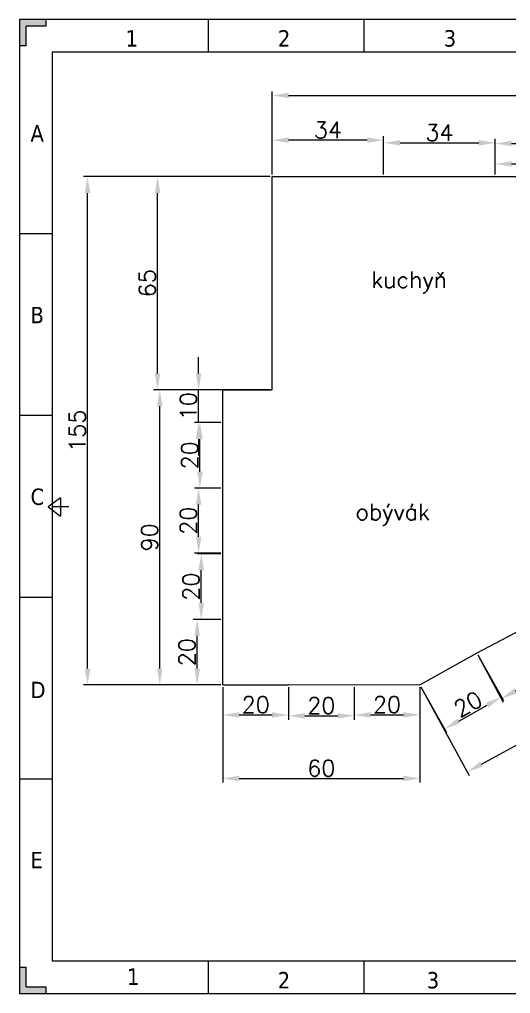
# Model space of a CAD drawing. Header units: millimetres. Extents: x 480 to 900, y 365 to 662.
# Drawn here: x 479.8 to 629.5, y 365.4 to 662.4 of the extents above; entities that cross this region are included whole.
import ezdxf

# ---------------------------------------------------------------- set-up
doc = ezdxf.new("R2010")
doc.units = ezdxf.units.MM
doc.header["$PDMODE"] = 3
doc.styles.get("Standard").update_dxf_attribs({"font": 'txt.shx', "height": 5})
doc.dimstyles.new('ISO-25', dxfattribs={"dimtxt": 2.5, "dimasz": 5, "dimexe": 1.25, "dimexo": 0.625, "dimtad": 1, "dimdec": 0, "dimtxsty": 'Standard', "dimcen": 5, "dimadec": 0, "dimazin": 0, "dimtfac": 1, "dimtdec": 0, "dimtmove": 0, "dimatfit": 3, "dimfxl": 1, "dimarcsym": 0})

# ---------------------------------------------------------------- blocks, each defined once
blk = doc.blocks.new('*D2')
at = {"color": 0, "lineweight": -2, "transparency": 16777216}
for p, q in [((541.22, 549.53), (521.35, 549.53)), ((522.6, 464.53), (522.6, 544.53)), ((541.22, 459.53), (521.35, 459.53))]:
    blk.add_line(p, q, dxfattribs=at)
at = {"color": 0, "transparency": 16777216}
for points in [[(521.77, 544.53), (523.44, 544.53), (522.6, 549.53)], [(521.77, 464.53), (523.44, 464.53), (522.6, 459.53)]]:
    blk.add_solid(points, dxfattribs=at)
at = {"layer": 'Defpoints', "color": 0, "transparency": 16777216}
for p in [(522.6, 549.53), (541.85, 549.53), (541.85, 459.53)]:
    blk.add_point(p, dxfattribs=at)
at = {"color": 0, "transparency": 16777216, "insert": (519.48, 504.53), "char_height": 5, "attachment_point": 5, "rotation": 90}
blk.add_mtext('90', dxfattribs=at)
blk = doc.blocks.new('*D3')
at = {"color": 0, "lineweight": -2, "transparency": 16777216}
for p, q in [((541.22, 539.53), (533.6, 539.53)), ((534.85, 524.53), (534.85, 534.53)), ((541.22, 519.53), (533.6, 519.53))]:
    blk.add_line(p, q, dxfattribs=at)
at = {"color": 0, "transparency": 16777216}
for points in [[(534.01, 534.53), (535.68, 534.53), (534.85, 539.53)], [(534.01, 524.53), (535.68, 524.53), (534.85, 519.53)]]:
    blk.add_solid(points, dxfattribs=at)
at = {"layer": 'Defpoints', "color": 0, "transparency": 16777216}
for p in [(534.85, 539.53), (541.85, 539.53), (541.85, 519.53)]:
    blk.add_point(p, dxfattribs=at)
at = {"color": 0, "transparency": 16777216, "insert": (531.72, 529.53), "char_height": 5, "attachment_point": 5, "rotation": 90}
blk.add_mtext('20', dxfattribs=at)
blk = doc.blocks.new('*D4')
at = {"color": 0, "lineweight": -2, "transparency": 16777216}
for p, q in [((541.22, 499.53), (533.99, 499.53)), ((535.24, 484.53), (535.24, 494.53)), ((541.22, 479.53), (533.99, 479.53))]:
    blk.add_line(p, q, dxfattribs=at)
at = {"color": 0, "transparency": 16777216}
for points in [[(534.41, 494.53), (536.08, 494.53), (535.24, 499.53)], [(534.41, 484.53), (536.08, 484.53), (535.24, 479.53)]]:
    blk.add_solid(points, dxfattribs=at)
at = {"layer": 'Defpoints', "color": 0, "transparency": 16777216}
for p in [(535.24, 499.53), (541.85, 499.53), (541.85, 479.53)]:
    blk.add_point(p, dxfattribs=at)
at = {"color": 0, "transparency": 16777216, "insert": (532.12, 489.53), "char_height": 5, "attachment_point": 5, "rotation": 90}
blk.add_mtext('20', dxfattribs=at)
blk = doc.blocks.new('*D5')
at = {"color": 0, "lineweight": -2, "transparency": 16777216}
for p, q in [((541.22, 519.53), (533.2, 519.53)), ((534.45, 504.72), (534.45, 514.53)), ((541.22, 499.72), (533.2, 499.72))]:
    blk.add_line(p, q, dxfattribs=at)
at = {"color": 0, "transparency": 16777216}
for points in [[(533.61, 514.53), (535.28, 514.53), (534.45, 519.53)], [(533.61, 504.72), (535.28, 504.72), (534.45, 499.72)]]:
    blk.add_solid(points, dxfattribs=at)
at = {"layer": 'Defpoints', "color": 0, "transparency": 16777216}
for p in [(534.45, 519.53), (541.85, 519.53), (541.85, 499.72)]:
    blk.add_point(p, dxfattribs=at)
at = {"color": 0, "transparency": 16777216, "insert": (531.32, 509.63), "char_height": 5, "attachment_point": 5, "rotation": 90}
blk.add_mtext('20', dxfattribs=at)
blk = doc.blocks.new('*D6')
at = {"color": 0, "lineweight": -2, "transparency": 16777216}
for p, q in [((534.45, 554.53), (534.45, 559.53)), ((541.22, 549.53), (533.2, 549.53)), ((534.45, 539.53), (534.45, 549.53)), ((541.22, 539.53), (533.2, 539.53)), ((534.45, 534.53), (534.45, 529.53))]:
    blk.add_line(p, q, dxfattribs=at)
at = {"color": 0, "transparency": 16777216}
for points in [[(533.61, 554.53), (535.28, 554.53), (534.45, 549.53)], [(533.61, 534.53), (535.28, 534.53), (534.45, 539.53)]]:
    blk.add_solid(points, dxfattribs=at)
at = {"layer": 'Defpoints', "color": 0, "transparency": 16777216}
for p in [(534.45, 549.53), (541.85, 549.53), (541.85, 539.53)]:
    blk.add_point(p, dxfattribs=at)
at = {"color": 0, "transparency": 16777216, "insert": (531.32, 544.53), "char_height": 5, "attachment_point": 5, "rotation": 90}
blk.add_mtext('10', dxfattribs=at)
blk = doc.blocks.new('*D7')
at = {"color": 0, "lineweight": -2, "transparency": 16777216}
for p, q in [((541.22, 479.53), (532.74, 479.53)), ((533.99, 464.53), (533.99, 474.53)), ((541.22, 459.53), (532.74, 459.53))]:
    blk.add_line(p, q, dxfattribs=at)
at = {"color": 0, "transparency": 16777216}
for points in [[(533.16, 474.53), (534.83, 474.53), (533.99, 479.53)], [(533.16, 464.53), (534.83, 464.53), (533.99, 459.53)]]:
    blk.add_solid(points, dxfattribs=at)
at = {"layer": 'Defpoints', "color": 0, "transparency": 16777216}
for p in [(533.99, 479.53), (541.85, 479.53), (541.85, 459.53)]:
    blk.add_point(p, dxfattribs=at)
at = {"color": 0, "transparency": 16777216, "insert": (530.87, 469.53), "char_height": 5, "attachment_point": 5, "rotation": 90}
blk.add_mtext('20', dxfattribs=at)
blk = doc.blocks.new('*D8')
at = {"color": 0, "lineweight": -2, "transparency": 16777216}
for p, q in [((556.22, 614.53), (520.68, 614.53)), ((521.93, 554.53), (521.93, 609.53)), ((556.22, 549.53), (520.68, 549.53))]:
    blk.add_line(p, q, dxfattribs=at)
at = {"color": 0, "transparency": 16777216}
for points in [[(521.1, 609.53), (522.77, 609.53), (521.93, 614.53)], [(521.1, 554.53), (522.77, 554.53), (521.93, 549.53)]]:
    blk.add_solid(points, dxfattribs=at)
at = {"layer": 'Defpoints', "color": 0, "transparency": 16777216}
for p in [(521.93, 614.53), (556.85, 614.53), (556.85, 549.53)]:
    blk.add_point(p, dxfattribs=at)
at = {"color": 0, "transparency": 16777216, "insert": (518.81, 582.03), "char_height": 5, "attachment_point": 5, "rotation": 90}
blk.add_mtext('65', dxfattribs=at)
blk = doc.blocks.new('*D9')
at = {"color": 0, "lineweight": -2, "transparency": 16777216}
for p, q in [((521.31, 614.53), (499.33, 614.53)), ((500.58, 464.53), (500.58, 609.53)), ((521.31, 459.53), (499.33, 459.53))]:
    blk.add_line(p, q, dxfattribs=at)
at = {"color": 0, "transparency": 16777216}
for points in [[(499.75, 609.53), (501.42, 609.53), (500.58, 614.53)], [(499.75, 464.53), (501.42, 464.53), (500.58, 459.53)]]:
    blk.add_solid(points, dxfattribs=at)
at = {"layer": 'Defpoints', "color": 0, "transparency": 16777216}
for p in [(500.58, 614.53), (521.93, 614.53), (521.93, 459.53)]:
    blk.add_point(p, dxfattribs=at)
at = {"color": 0, "transparency": 16777216, "insert": (497.46, 537.03), "char_height": 5, "attachment_point": 5, "rotation": 90}
blk.add_mtext('155', dxfattribs=at)
blk = doc.blocks.new('*D10')
at = {"color": 0, "lineweight": -2, "transparency": 16777216}
for p, q in [((541.85, 458.91), (541.85, 429.77)), ((601.85, 458.91), (601.85, 429.77)), ((546.85, 431.02), (596.85, 431.02))]:
    blk.add_line(p, q, dxfattribs=at)
at = {"color": 0, "transparency": 16777216}
for points in [[(546.85, 431.85), (546.85, 430.19), (541.85, 431.02)], [(596.85, 431.85), (596.85, 430.19), (601.85, 431.02)]]:
    blk.add_solid(points, dxfattribs=at)
at = {"layer": 'Defpoints', "color": 0, "transparency": 16777216}
for p in [(541.85, 459.53), (601.85, 459.53), (601.85, 431.02)]:
    blk.add_point(p, dxfattribs=at)
at = {"color": 0, "transparency": 16777216, "insert": (571.85, 434.15), "char_height": 5, "attachment_point": 5}
blk.add_mtext('60', dxfattribs=at)
blk = doc.blocks.new('*D11')
at = {"color": 0, "lineweight": -2, "transparency": 16777216}
for p, q in [((561.85, 458.91), (561.85, 448.88)), ((581.85, 458.83), (581.85, 448.88)), ((566.85, 450.13), (576.85, 450.13))]:
    blk.add_line(p, q, dxfattribs=at)
at = {"color": 0, "transparency": 16777216}
for points in [[(566.85, 450.96), (566.85, 449.3), (561.85, 450.13)], [(576.85, 450.96), (576.85, 449.3), (581.85, 450.13)]]:
    blk.add_solid(points, dxfattribs=at)
at = {"layer": 'Defpoints', "color": 0, "transparency": 16777216}
for p in [(561.85, 459.53), (581.85, 459.46), (581.85, 450.13)]:
    blk.add_point(p, dxfattribs=at)
at = {"color": 0, "transparency": 16777216, "insert": (571.85, 453.25), "char_height": 5, "attachment_point": 5}
blk.add_mtext('20', dxfattribs=at)
blk = doc.blocks.new('*D12')
at = {"color": 0, "lineweight": -2, "transparency": 16777216}
for p, q in [((541.85, 458.91), (541.85, 449.13)), ((561.85, 458.91), (561.85, 449.13)), ((546.85, 450.38), (556.85, 450.38))]:
    blk.add_line(p, q, dxfattribs=at)
at = {"color": 0, "transparency": 16777216}
for points in [[(546.85, 451.22), (546.85, 449.55), (541.85, 450.38)], [(556.85, 451.22), (556.85, 449.55), (561.85, 450.38)]]:
    blk.add_solid(points, dxfattribs=at)
at = {"layer": 'Defpoints', "color": 0, "transparency": 16777216}
for p in [(541.85, 459.53), (561.85, 459.53), (561.85, 450.38)]:
    blk.add_point(p, dxfattribs=at)
at = {"color": 0, "transparency": 16777216, "insert": (551.85, 453.51), "char_height": 5, "attachment_point": 5}
blk.add_mtext('20', dxfattribs=at)
blk = doc.blocks.new('*D13')
at = {"color": 0, "lineweight": -2, "transparency": 16777216}
for p, q in [((581.85, 458.83), (581.89, 449.13)), ((601.85, 458.91), (601.89, 449.21)), ((586.88, 450.4), (596.88, 450.44))]:
    blk.add_line(p, q, dxfattribs=at)
at = {"color": 0, "transparency": 16777216}
for points in [[(586.88, 451.23), (586.88, 449.57), (581.88, 450.38)], [(596.88, 451.27), (596.88, 449.6), (601.88, 450.46)]]:
    blk.add_solid(points, dxfattribs=at)
at = {"layer": 'Defpoints', "color": 0, "transparency": 16777216}
for p in [(581.85, 459.46), (601.85, 459.53), (601.88, 450.46)]:
    blk.add_point(p, dxfattribs=at)
at = {"color": 0, "transparency": 16777216, "insert": (591.87, 453.54), "char_height": 5, "attachment_point": 5, "rotation": 0.2235}
blk.add_mtext('20', dxfattribs=at)
blk = doc.blocks.new('*D14')
at = {"color": 0, "lineweight": -2, "transparency": 16777216}
for p, q in [((675.65, 498.98), (690.39, 471.9)), ((620.68, 435.38), (685.4, 470.6)), ((602.14, 458.98), (616.89, 431.9))]:
    blk.add_line(p, q, dxfattribs=at)
at = {"color": 0, "transparency": 16777216}
for points in [[(685, 471.34), (685.8, 469.87), (689.79, 472.99)], [(620.28, 436.12), (621.08, 434.65), (616.29, 432.99)]]:
    blk.add_solid(points, dxfattribs=at)
at = {"layer": 'Defpoints', "color": 0, "transparency": 16777216}
for p in [(675.35, 499.53), (689.79, 472.99), (601.85, 459.53)]:
    blk.add_point(p, dxfattribs=at)
at = {"color": 0, "transparency": 16777216, "insert": (651.55, 455.74), "char_height": 5, "attachment_point": 5, "rotation": 28.5556}
blk.add_mtext('84', dxfattribs=at)
blk = doc.blocks.new('*D15')
at = {"color": 0, "lineweight": -2, "transparency": 16777216}
for p, q in [((658.22, 489.15), (665.87, 474.67)), ((631.08, 457.7), (660.87, 473.44)), ((619.6, 468.74), (627.25, 454.26))]:
    blk.add_line(p, q, dxfattribs=at)
at = {"color": 0, "transparency": 16777216}
for points in [[(660.48, 474.18), (661.26, 472.71), (665.29, 475.78)], [(630.7, 458.44), (631.47, 456.96), (626.66, 455.37)]]:
    blk.add_solid(points, dxfattribs=at)
at = {"layer": 'Defpoints', "color": 0, "transparency": 16777216}
for p in [(657.93, 489.7), (665.29, 475.78), (619.31, 469.29)]:
    blk.add_point(p, dxfattribs=at)
at = {"color": 0, "transparency": 16777216, "insert": (644.52, 468.33), "char_height": 5, "attachment_point": 5, "rotation": 27.8576}
blk.add_mtext('44', dxfattribs=at)
blk = doc.blocks.new('*D16')
at = {"color": 0, "lineweight": -2, "transparency": 16777216}
for p, q in [((619.61, 468.74), (627.42, 454.77)), ((602.15, 458.99), (609.96, 445.01)), ((613.72, 448.54), (622.45, 453.42))]:
    blk.add_line(p, q, dxfattribs=at)
at = {"color": 0, "transparency": 16777216}
for points in [[(622.04, 454.15), (622.85, 452.69), (626.81, 455.86)], [(613.31, 449.27), (614.12, 447.81), (609.35, 446.1)]]:
    blk.add_solid(points, dxfattribs=at)
at = {"layer": 'Defpoints', "color": 0, "transparency": 16777216}
for p in [(619.31, 469.29), (601.85, 459.53), (626.81, 455.86)]:
    blk.add_point(p, dxfattribs=at)
at = {"color": 0, "transparency": 16777216, "insert": (616.56, 453.71), "char_height": 5, "attachment_point": 5, "rotation": 29.193}
blk.add_mtext('20', dxfattribs=at)
blk = doc.blocks.new('*D20')
at = {"color": 0, "lineweight": -2, "transparency": 16777216}
for p, q in [((556.85, 615.16), (556.85, 640.53)), ((561.85, 639.28), (830.35, 639.28)), ((835.35, 615.16), (835.35, 640.53))]:
    blk.add_line(p, q, dxfattribs=at)
at = {"color": 0, "transparency": 16777216}
for points in [[(561.85, 640.11), (561.85, 638.44), (556.85, 639.28)], [(830.35, 640.11), (830.35, 638.44), (835.35, 639.28)]]:
    blk.add_solid(points, dxfattribs=at)
at = {"layer": 'Defpoints', "color": 0, "transparency": 16777216}
for p in [(835.35, 639.28), (556.85, 614.53), (835.35, 614.53)]:
    blk.add_point(p, dxfattribs=at)
at = {"color": 0, "transparency": 16777216, "insert": (696.1, 642.4), "char_height": 5, "attachment_point": 5}
blk.add_mtext('279', dxfattribs=at)
blk = doc.blocks.new('*D21')
at = {"color": 0, "lineweight": -2, "transparency": 16777216}
for p, q in [((556.85, 615.16), (556.85, 626.89)), ((590.85, 615.16), (590.85, 626.89)), ((585.85, 625.64), (561.85, 625.64))]:
    blk.add_line(p, q, dxfattribs=at)
at = {"color": 0, "transparency": 16777216}
for points in [[(561.85, 626.47), (561.85, 624.81), (556.85, 625.64)], [(585.85, 626.47), (585.85, 624.81), (590.85, 625.64)]]:
    blk.add_solid(points, dxfattribs=at)
at = {"layer": 'Defpoints', "color": 0, "transparency": 16777216}
for p in [(556.85, 625.64), (556.85, 614.53), (590.85, 614.53)]:
    blk.add_point(p, dxfattribs=at)
at = {"color": 0, "transparency": 16777216, "insert": (573.85, 628.77), "char_height": 5, "attachment_point": 5}
blk.add_mtext('34', dxfattribs=at)
blk = doc.blocks.new('*D22')
at = {"color": 0, "lineweight": -2, "transparency": 16777216}
for p, q in [((590.85, 615.16), (590.85, 626.09)), ((595.85, 624.84), (619.85, 624.84)), ((624.85, 615.16), (624.85, 626.09))]:
    blk.add_line(p, q, dxfattribs=at)
at = {"color": 0, "transparency": 16777216}
for points in [[(595.85, 625.67), (595.85, 624), (590.85, 624.84)], [(619.85, 625.67), (619.85, 624), (624.85, 624.84)]]:
    blk.add_solid(points, dxfattribs=at)
at = {"layer": 'Defpoints', "color": 0, "transparency": 16777216}
for p in [(624.85, 624.84), (590.85, 614.53), (624.85, 614.53)]:
    blk.add_point(p, dxfattribs=at)
at = {"color": 0, "transparency": 16777216, "insert": (607.85, 627.96), "char_height": 5, "attachment_point": 5}
blk.add_mtext('34', dxfattribs=at)
blk = doc.blocks.new('*D23')
at = {"color": 0, "lineweight": -2, "transparency": 16777216}
for p, q in [((624.85, 615.16), (624.85, 625.89)), ((629.85, 624.64), (669.71, 624.64)), ((674.71, 615.16), (674.71, 625.89))]:
    blk.add_line(p, q, dxfattribs=at)
at = {"color": 0, "transparency": 16777216}
for points in [[(629.85, 625.47), (629.85, 623.8), (624.85, 624.64)], [(669.71, 625.47), (669.71, 623.8), (674.71, 624.64)]]:
    blk.add_solid(points, dxfattribs=at)
at = {"layer": 'Defpoints', "color": 0, "transparency": 16777216}
for p in [(674.71, 624.64), (624.85, 614.53), (674.71, 614.53)]:
    blk.add_point(p, dxfattribs=at)
at = {"color": 0, "transparency": 16777216, "insert": (649.78, 627.76), "char_height": 5, "attachment_point": 5}
blk.add_mtext('50', dxfattribs=at)
blk = doc.blocks.new('*D24')
at = {"color": 0, "lineweight": -2, "transparency": 16777216}
for p, q in [((624.85, 615.16), (624.85, 619.65)), ((629.85, 618.4), (654.06, 618.4)), ((659.06, 615.16), (659.06, 619.65))]:
    blk.add_line(p, q, dxfattribs=at)
at = {"color": 0, "transparency": 16777216}
for points in [[(629.85, 619.24), (629.85, 617.57), (624.85, 618.4)], [(654.06, 619.24), (654.06, 617.57), (659.06, 618.4)]]:
    blk.add_solid(points, dxfattribs=at)
at = {"layer": 'Defpoints', "color": 0, "transparency": 16777216}
for p in [(659.06, 618.4), (624.85, 614.53), (659.06, 614.53)]:
    blk.add_point(p, dxfattribs=at)
at = {"color": 0, "transparency": 16777216, "insert": (641.95, 621.53), "char_height": 5, "attachment_point": 5}
blk.add_mtext('34', dxfattribs=at)

msp = doc.modelspace()

# ---------------------------------------------------------------- hatches: boundary and pattern name
for points in [[(487.82, 662.45), (479.82, 662.45), (479.82, 654.45), (481.82, 654.45), (481.82, 660.45), (487.82, 660.45)], [(487.82, 367.45), (481.82, 367.45), (481.82, 373.45), (479.82, 373.45), (479.82, 365.45), (487.82, 365.45)]]:
    msp.add_hatch(color=256).paths.add_polyline_path(points)

# ---------------------------------------------------------------- linework, layer by layer
for p, q in [((689.82, 662.45), (479.82, 662.45)), ((479.82, 662.45), (479.82, 365.45)), ((487.82, 662.45), (487.82, 660.45)), ((537.32, 662.45), (537.32, 652.45)), ((584.82, 662.45), (584.82, 652.45)), ((487.82, 660.45), (481.82, 660.45)), ((481.82, 654.45), (481.82, 660.45)), ((584.82, 657.45), (584.82, 652.45)), ((481.82, 654.45), (479.82, 654.45)), ((489.82, 652.45), (489.82, 375.45)), ((679.82, 652.45), (489.82, 652.45)), ((489.82, 652.45), (489.82, 486.25)), ((556.85, 549.53), (556.85, 614.53)), ((556.85, 614.53), (590.85, 614.53)), ((624.85, 614.53), (659.06, 614.53)), ((489.82, 597.05), (479.82, 597.05)), ((541.85, 539.53), (541.85, 549.53)), ((541.85, 549.53), (556.85, 549.53)), ((489.82, 541.65), (479.82, 541.65)), ((541.85, 499.53), (541.85, 519.53)), ((492.32, 516.64), (488.6, 513.83)), ((488.6, 513.83), (492.33, 511.05)), ((489.82, 513.95), (494.82, 513.95)), ((492.32, 516.64), (492.33, 511.05)), ((489.82, 486.25), (479.82, 486.25)), ((541.85, 459.53), (541.85, 479.53)), ((541.85, 459.53), (561.85, 459.53)), ((601.85, 459.53), (581.85, 459.46)), ((489.82, 430.85), (479.82, 430.85)), ((489.82, 375.45), (679.82, 375.45)), ((489.82, 375.45), (537.32, 375.45)), ((513.57, 375.45), (584.82, 375.45)), ((537.32, 375.45), (537.32, 365.45)), ((584.82, 375.45), (584.82, 365.45)), ((479.82, 373.45), (481.82, 373.45)), ((481.82, 367.45), (481.82, 373.45)), ((479.82, 365.45), (689.82, 365.45)), ((481.82, 367.45), (487.82, 367.45)), ((487.82, 367.45), (487.82, 365.45))]:
    msp.add_line(p, q)
at = {"color": 244, "true_color": 0x991b1e}
for p, q in [((590.85, 614.53), (624.85, 614.53)), ((541.85, 549.53), (541.85, 549.53)), ((541.85, 519.53), (541.85, 539.53)), ((619.31, 469.29), (657.93, 489.7)), ((581.85, 459.46), (561.85, 459.53))]:
    msp.add_line(p, q, dxfattribs=at)
at = {"color": 242, "true_color": 0xcd2027}
msp.add_line((541.85, 479.53), (541.85, 499.53), dxfattribs=at)
at = {"color": 0}
msp.add_line((601.85, 459.53), (619.31, 469.29), dxfattribs=at)

# ---------------------------------------------------------------- texts
at = {"char_height": 5, "width": 82.5534, "attachment_point": 1}
for s, insert in [('{\\fTahoma|b0|i0|c238|p34;1}', (512.19, 659.19)), ('{\\fTahoma|b0|i0|c238|p34;2}', (558.63, 659.19)), ('{\\fTahoma|b0|i0|c238|p34;3}', (609.2, 659.19)), ('{\\fTahoma|b0|i0|c238|p34;A}', (483.2, 630.23)), ('{\\fTahoma|b0|i0|c238|p34;B}', (483.2, 574.83)), ('{\\fTahoma|b0|i0|c238|p34;C}', (483.2, 519.43)), ('{\\fTahoma|b0|i0|c238|p34;D}', (483.2, 460.52)), ('{\\fTahoma|b0|i0|c238|p34;E}', (483.2, 408.63)), ('{\\fTahoma|b0|i0|c238|p34;1}', (512.61, 373.08)), ('{\\fTahoma|b0|i0|c238|p34;2}', (558.58, 372.01)), ('{\\fTahoma|b0|i0|c238|p34;3}', (604.01, 372.01))]:
    msp.add_mtext(s, dxfattribs=dict(at, insert=insert))
at = {"color": 0, "char_height": 5, "attachment_point": 1}
for s, width, insert in [('kuchyň', 48.3017, (587.05, 585.62)), ('obývák', 57.5172, (582.28, 514.81))]:
    msp.add_mtext_dynamic_manual_height_columns(s, width=width, gutter_width=25, heights=[0], dxfattribs=dict(at, insert=insert))

# ---------------------------------------------------------------- dimensions: what is measured, and where the dimension line sits
at = {"color": 0}
for base, p1, p2, picture, middle in [((835.3463, 639.275), (556.8458, 614.5336), (835.3463, 614.5336), '*D20', (696.096, 642.4)), ((556.85, 625.64), (590.85, 614.53), (556.85, 614.53), '*D21', (573.85, 628.77)), ((624.85, 624.84), (590.85, 614.53), (624.85, 614.53), '*D22', (607.85, 627.96)), ((674.71, 624.64), (624.85, 614.53), (674.71, 614.53), '*D23', (649.78, 627.76)), ((601.85, 431.02), (541.85, 459.53), (601.85, 459.53), '*D10', (571.85, 434.15)), ((561.85, 450.38), (541.85, 459.53), (561.85, 459.53), '*D12', (551.85, 453.51)), ((581.85, 450.13), (561.85, 459.53), (581.85, 459.46), '*D11', (571.85, 453.25))]:
    dim = msp.add_linear_dim(base=base, p1=p1, p2=p2, dimstyle='ISO-25', dxfattribs=at)
    dim.commit()
    dim.dimension.update_dxf_attribs({"geometry": picture, "text_midpoint": middle})
for p1, p2, distance, picture, middle in [((624.85, 614.53), (659.06, 614.53), 3.87, '*D24', (641.95, 621.53)), ((601.85, 459.53), (675.35, 499.53), -30.22, '*D14', (651.55, 455.74)), ((619.31, 469.29), (657.93, 489.7), -15.75, '*D15', (644.52, 468.33)), ((601.85, 459.53), (619.31, 469.29), -15.39, '*D16', (616.56, 453.71)), ((581.85, 459.46), (601.85, 459.53), -9.08, '*D13', (591.87, 453.54))]:
    dim = msp.add_aligned_dim(p1=p1, p2=p2, distance=distance, dimstyle='ISO-25', dxfattribs=at)
    dim.commit()
    dim.dimension.update_dxf_attribs({"geometry": picture, "text_midpoint": middle})
for base, p1, p2, picture, middle in [((500.58, 614.53), (521.93, 459.53), (521.93, 614.53), '*D9', (497.46, 537.03)), ((521.93, 614.53), (556.85, 549.53), (556.85, 614.53), '*D8', (518.81, 582.03)), ((534.45, 549.53), (541.85, 539.53), (541.85, 549.53), '*D6', (531.32, 544.53)), ((522.6, 549.53), (541.85, 459.53), (541.85, 549.53), '*D2', (519.48, 504.53)), ((534.85, 539.53), (541.85, 519.53), (541.85, 539.53), '*D3', (531.72, 529.53)), ((534.45, 519.53), (541.85, 499.72), (541.85, 519.53), '*D5', (531.32, 509.63)), ((535.24, 499.53), (541.85, 479.53), (541.85, 499.53), '*D4', (532.12, 489.53)), ((533.99, 479.53), (541.85, 459.53), (541.85, 479.53), '*D7', (530.87, 469.53))]:
    dim = msp.add_linear_dim(base=base, p1=p1, p2=p2, angle=90, dimstyle='ISO-25', dxfattribs=at)
    dim.commit()
    dim.dimension.update_dxf_attribs({"geometry": picture, "text_midpoint": middle})

doc.saveas('drawing.dxf')
